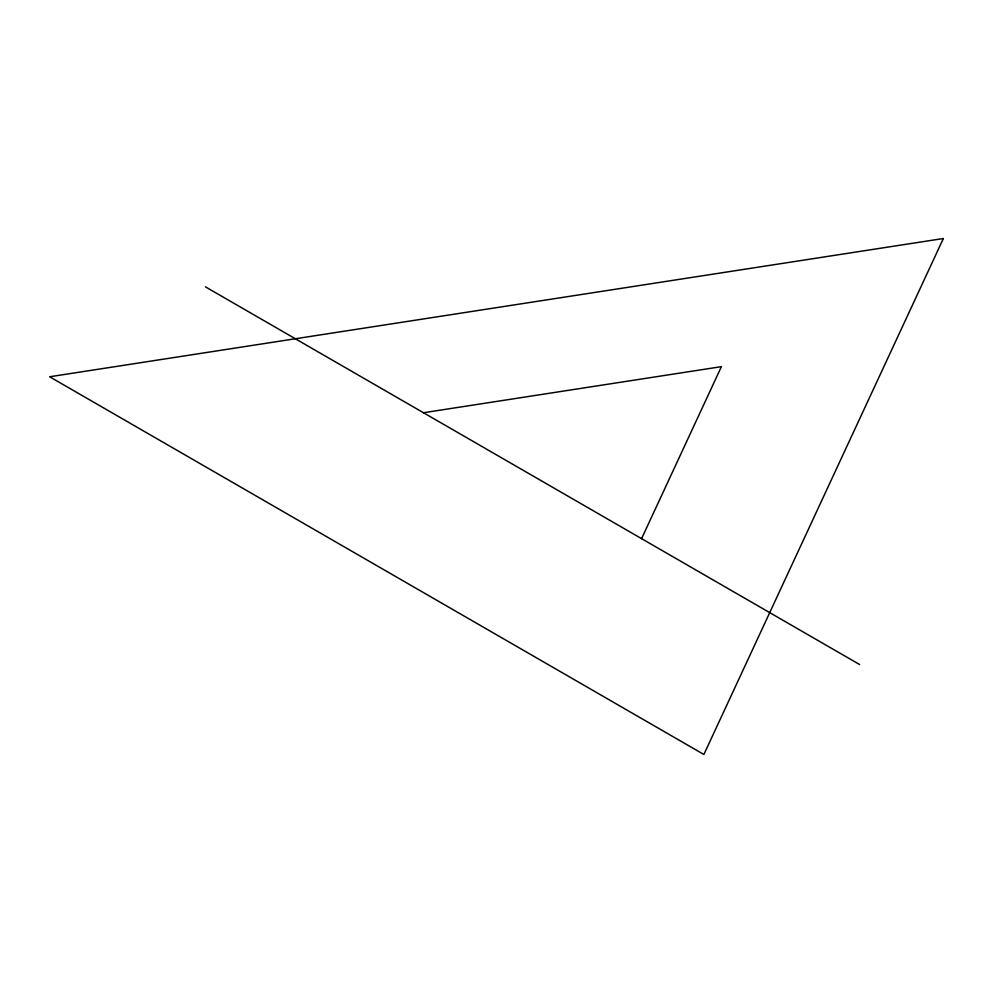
<?xml version="1.0" encoding="UTF-8"?>
<svg xmlns="http://www.w3.org/2000/svg" width="993" height="993" viewBox="0 0 993 993"><rect width="100%" height="100%" fill="white"/><g stroke="black" fill="none" stroke-linecap="round" stroke-linejoin="round"><path stroke-width="1.49" d="M641.577 538.653L721.402 366.653L423.502 412.74M205.414 286.84L859.653 664.553M943.35 238.519L703.888 754.481L49.65 376.769L943.35 238.519"/></g></svg>
